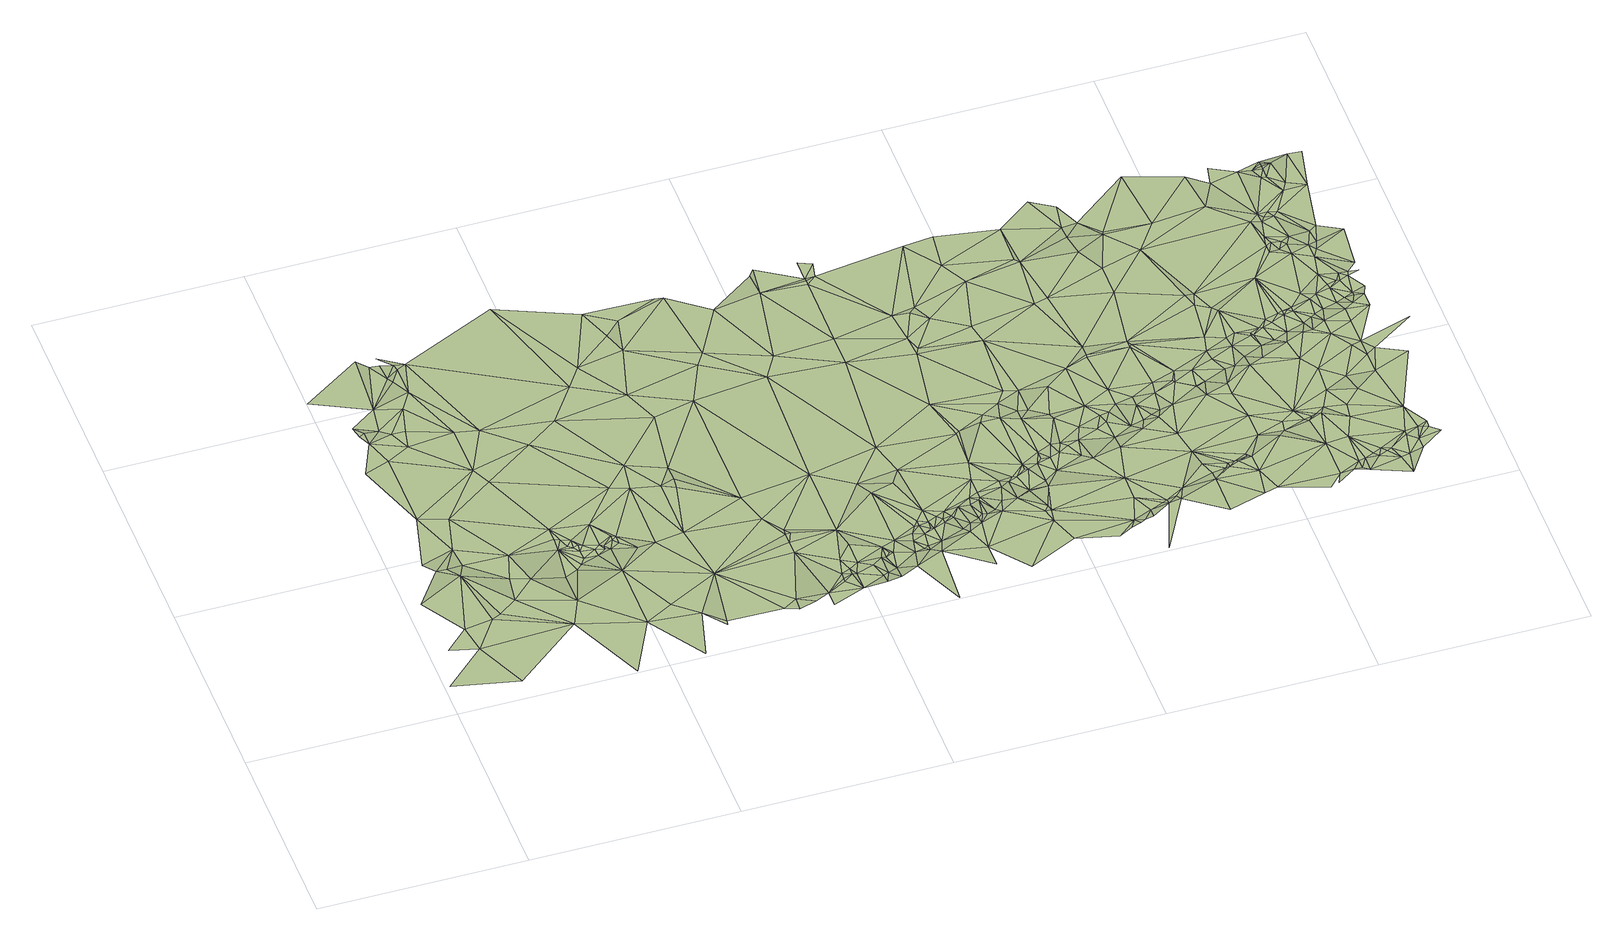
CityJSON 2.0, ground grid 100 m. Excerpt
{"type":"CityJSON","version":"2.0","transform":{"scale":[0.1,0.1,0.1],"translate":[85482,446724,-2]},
"CityObjects":{
"terrain1":{"type":"TINRelief","geometry":[{"type":"CompositeSurface","lod":"1","boundaries":[[[0,1,2]],[[3,4,1]],[[3,5,6]],[[7,3,1]],[[6,5,8]],[[7,5,3]],[[9,1,0]],[[8,5,10]],[[8,11,12]],[[7,13,5]],[[8,10,11]],[[9,7,1]],[[5,14,10]],[[15,12,11]],[[11,10,14]],[[16,5,13]],[[9,13,7]],[[17,14,5]],[[18,19,15]],[[16,17,5]],[[20,15,11]],[[9,16,13]],[[21,19,18]],[[22,11,14]],[[17,22,14]],[[20,11,22]],[[23,24,25]],[[24,21,25]],[[16,26,17]],[[27,23,25]],[[27,25,21]],[[21,18,28]],[[29,18,15]],[[29,15,20]],[[26,22,17]],[[9,30,16]],[[30,26,16]],[[31,27,21]],[[32,23,27]],[[31,21,28]],[[32,33,34]],[[28,18,29]],[[35,31,28]],[[36,20,22]],[[37,27,31]],[[38,22,26]],[[39,26,30]],[[37,32,27]],[[9,40,41]],[[35,37,31]],[[29,20,42]],[[9,41,30]],[[39,38,26]],[[42,20,36]],[[35,28,43]],[[39,30,44]],[[32,45,33]],[[38,46,22]],[[47,32,37]],[[36,22,46]],[[32,48,45]],[[43,28,29]],[[49,48,32]],[[35,43,37]],[[47,49,32]],[[39,44,38]],[[44,30,50]],[[44,51,38]],[[48,52,45]],[[43,47,37]],[[38,53,46]],[[30,41,50]],[[38,54,53]],[[51,55,38]],[[36,46,53]],[[38,56,54]],[[49,57,48]],[[58,52,48]],[[55,59,38]],[[38,59,56]],[[47,57,49]],[[36,53,60]],[[53,54,60]],[[44,50,51]],[[57,58,48]],[[60,54,56]],[[61,43,29]],[[51,62,55]],[[56,59,63]],[[60,56,63]],[[61,47,43]],[[47,64,57]],[[63,59,65]],[[60,63,65]],[[66,29,42]],[[64,67,58]],[[55,68,59]],[[64,58,57]],[[51,50,62]],[[68,65,59]],[[36,60,69]],[[62,68,55]],[[61,64,47]],[[60,65,69]],[[68,70,65]],[[50,41,71]],[[61,29,66]],[[62,72,68]],[[42,36,73]],[[65,70,69]],[[62,50,74]],[[41,75,76]],[[68,72,70]],[[62,74,72]],[[72,77,70]],[[41,76,71]],[[72,74,77]],[[70,77,78]],[[69,70,78]],[[74,79,77]],[[50,80,74]],[[36,69,73]],[[77,79,78]],[[74,81,79]],[[66,42,73]],[[69,78,82]],[[78,79,82]],[[79,81,82]],[[80,81,74]],[[80,82,81]],[[50,83,80]],[[84,50,71]],[[61,66,85]],[[80,83,82]],[[61,86,64]],[[69,82,87]],[[84,71,76]],[[88,76,89]],[[84,83,50]],[[84,76,88]],[[69,87,73]],[[83,87,82]],[[66,73,90]],[[61,85,86]],[[66,90,85]],[[91,83,84]],[[91,87,83]],[[84,88,92]],[[86,93,64]],[[90,73,87]],[[91,94,87]],[[90,87,94]],[[84,92,95]],[[91,96,94]],[[97,91,84]],[[98,85,90]],[[90,94,99]],[[95,92,100]],[[101,86,85]],[[94,96,102]],[[94,102,99]],[[103,84,95]],[[91,104,96]],[[86,105,93]],[[95,100,106]],[[98,90,99]],[[101,85,98]],[[107,84,103]],[[104,102,96]],[[97,84,108]],[[108,84,107]],[[101,105,86]],[[97,104,91]],[[104,99,102]],[[95,106,109]],[[103,95,109]],[[110,93,105]],[[101,111,105]],[[112,98,99]],[[113,114,109]],[[112,99,104]],[[103,109,115]],[[97,108,116]],[[108,107,117]],[[108,117,116]],[[118,109,119]],[[120,110,105]],[[115,109,118]],[[111,120,105]],[[101,98,112]],[[109,114,119]],[[103,115,121]],[[107,103,122]],[[118,119,123]],[[115,118,123]],[[107,122,117]],[[116,117,122]],[[123,119,114]],[[97,124,104]],[[115,123,125]],[[121,115,125]],[[103,121,122]],[[97,116,124]],[[123,114,126]],[[125,123,126]],[[127,111,101]],[[120,128,110]],[[121,125,129]],[[111,128,120]],[[125,126,129]],[[126,114,130]],[[127,101,112]],[[112,104,124]],[[121,129,131]],[[129,126,132]],[[121,131,122]],[[114,133,130]],[[116,122,124]],[[126,130,132]],[[129,132,134]],[[130,133,135]],[[131,129,136]],[[130,135,132]],[[137,110,128]],[[122,131,136]],[[133,138,135]],[[132,135,134]],[[111,139,128]],[[136,129,134]],[[127,140,111]],[[134,135,141]],[[135,138,141]],[[134,141,142]],[[136,134,142]],[[122,136,143]],[[136,142,144]],[[145,142,141]],[[140,139,111]],[[141,138,146]],[[144,142,145]],[[136,144,145]],[[122,147,124]],[[112,124,148]],[[127,112,148]],[[136,145,143]],[[145,141,149]],[[137,128,139]],[[122,143,150]],[[141,146,149]],[[145,149,143]],[[122,150,147]],[[127,148,140]],[[143,149,151]],[[146,152,149]],[[146,153,154]],[[143,151,155]],[[151,149,156]],[[143,155,157]],[[150,143,157]],[[146,154,152]],[[149,152,156]],[[151,156,158]],[[159,139,140]],[[124,147,160]],[[152,158,156]],[[155,151,161]],[[151,158,161]],[[155,162,157]],[[148,124,160]],[[150,157,163]],[[155,161,162]],[[150,164,147]],[[165,158,152]],[[140,148,166]],[[165,152,154]],[[163,157,162]],[[165,161,158]],[[159,140,166]],[[150,163,167]],[[168,162,161]],[[169,163,162]],[[165,170,161]],[[168,169,162]],[[170,168,161]],[[150,167,164]],[[164,171,147]],[[167,163,169]],[[170,169,168]],[[172,165,154]],[[147,171,160]],[[173,170,165]],[[174,169,170]],[[167,169,174]],[[175,174,170]],[[164,167,171]],[[175,170,173]],[[173,165,176]],[[154,177,178]],[[167,174,179]],[[172,154,178]],[[176,165,172]],[[175,179,174]],[[175,173,180]],[[175,180,179]],[[173,176,181]],[[173,181,180]],[[166,148,182]],[[159,166,183]],[[148,160,182]],[[179,180,184]],[[181,176,185]],[[176,172,185]],[[180,181,184]],[[186,171,167]],[[186,167,179]],[[172,178,187]],[[181,185,184]],[[172,187,185]],[[179,184,188]],[[184,185,189]],[[159,183,190]],[[185,187,189]],[[184,189,191]],[[192,160,171]],[[184,191,188]],[[193,189,187]],[[194,187,178]],[[166,195,183]],[[186,179,188]],[[193,191,189]],[[196,193,187]],[[166,182,195]],[[197,191,193]],[[197,188,191]],[[196,197,193]],[[196,187,194]],[[186,198,171]],[[199,188,197]],[[200,201,178]],[[199,202,188]],[[203,190,183]],[[196,204,197]],[[205,182,160]],[[186,188,202]],[[204,199,197]],[[196,194,204]],[[192,171,198]],[[194,178,201]],[[206,199,204]],[[194,206,204]],[[205,160,192]],[[207,202,199]],[[203,183,208]],[[186,202,209]],[[207,199,206]],[[195,210,183]],[[194,211,206]],[[186,209,198]],[[207,209,202]],[[212,201,200]],[[210,213,183]],[[213,208,183]],[[207,206,211]],[[194,214,211]],[[194,201,214]],[[215,195,182]],[[192,198,216]],[[207,217,209]],[[218,198,209]],[[207,211,217]],[[217,219,209]],[[205,192,216]],[[220,182,205]],[[219,218,209]],[[217,211,221]],[[198,222,216]],[[211,214,223]],[[217,221,219]],[[211,224,221]],[[211,223,224]],[[218,225,198]],[[210,226,213]],[[213,226,208]],[[214,201,227]],[[219,228,218]],[[229,210,195]],[[219,221,228]],[[214,227,223]],[[205,216,230]],[[225,222,198]],[[215,182,220]],[[231,232,208]],[[231,208,226]],[[218,228,225]],[[233,221,224]],[[228,221,234]],[[233,224,223]],[[233,223,227]],[[229,195,215]],[[229,226,210]],[[228,235,225]],[[216,222,230]],[[228,234,235]],[[236,234,221]],[[233,236,221]],[[225,235,234]],[[212,237,201]],[[227,201,237]],[[205,230,238]],[[239,225,234]],[[225,240,222]],[[239,234,236]],[[220,205,241]],[[222,240,230]],[[215,220,242]],[[233,243,236]],[[239,244,225]],[[244,240,225]],[[239,236,243]],[[212,245,237]],[[241,205,238]],[[239,246,244]],[[247,233,227]],[[230,240,238]],[[239,248,246]],[[229,215,249]],[[239,243,248]],[[250,215,242]],[[244,246,248]],[[244,251,240]],[[252,242,220]],[[229,253,226]],[[254,244,248]],[[255,238,240]],[[227,237,256]],[[250,249,215]],[[248,243,257]],[[229,249,258]],[[254,251,244]],[[255,240,251]],[[247,243,233]],[[245,259,237]],[[254,248,257]],[[247,227,256]],[[243,260,257]],[[252,220,241]],[[250,258,249]],[[255,251,261]],[[262,237,259]],[[254,257,263]],[[255,264,238]],[[250,242,265]],[[241,238,264]],[[254,266,251]],[[243,267,260]],[[257,268,263]],[[229,258,253]],[[262,269,237]],[[255,261,264]],[[251,270,261]],[[254,263,266]],[[257,260,268]],[[265,242,252]],[[247,267,243]],[[251,266,270]],[[269,271,237]],[[263,268,272]],[[256,237,271]],[[252,241,264]],[[260,272,268]],[[269,273,271]],[[260,267,272]],[[263,274,266]],[[263,272,274]],[[264,261,275]],[[276,258,250]],[[261,270,275]],[[256,271,277]],[[271,273,278]],[[247,256,279]],[[280,270,266]],[[276,250,265]],[[281,253,258]],[[282,272,267]],[[247,283,267]],[[256,277,279]],[[271,278,277]],[[284,274,272]],[[285,278,286]],[[280,266,274]],[[252,264,287]],[[280,275,270]],[[281,258,276]],[[282,267,283]],[[282,284,272]],[[277,278,279]],[[287,264,275]],[[247,279,288]],[[284,289,274]],[[279,278,290]],[[280,274,289]],[[285,290,278]],[[291,265,252]],[[282,292,284]],[[279,290,288]],[[284,292,289]],[[287,275,280]],[[281,293,253]],[[285,288,290]],[[247,294,283]],[[280,289,295]],[[282,283,296]],[[292,295,289]],[[282,297,292]],[[291,276,265]],[[247,288,294]],[[298,252,287]],[[280,295,299]],[[297,295,292]],[[287,280,300]],[[282,296,297]],[[285,301,288]],[[280,299,300]],[[297,299,295]],[[291,252,298]],[[302,281,276]],[[296,283,303]],[[285,304,301]],[[296,305,297]],[[306,287,300]],[[297,307,299]],[[283,294,303]],[[281,308,293]],[[306,309,287]],[[297,305,307]],[[310,288,301]],[[300,299,311]],[[312,288,310]],[[298,287,309]],[[312,294,288]],[[299,307,311]],[[296,313,305]],[[314,276,291]],[[307,305,315]],[[296,303,313]],[[305,313,315]],[[314,302,276]],[[302,308,281]],[[307,315,316]],[[301,304,317]],[[318,291,298]],[[300,311,319]],[[310,301,320]],[[315,313,316]],[[312,310,320]],[[311,307,321]],[[306,300,322]],[[312,323,294]],[[318,314,291]],[[307,316,321]],[[306,322,309]],[[320,301,324]],[[303,325,313]],[[298,309,326]],[[312,320,323]],[[313,325,316]],[[311,321,319]],[[322,300,319]],[[294,323,327]],[[324,301,328]],[[320,324,323]],[[316,325,321]],[[301,317,328]],[[314,308,302]],[[324,327,323]],[[294,327,329]],[[309,322,326]],[[324,330,327]],[[318,298,331]],[[303,294,332]],[[324,328,330]],[[303,333,325]],[[325,334,321]],[[321,335,319]],[[327,330,336]],[[317,337,328]],[[318,338,314]],[[298,326,331]],[[294,329,339]],[[327,336,329]],[[334,335,321]],[[330,328,340]],[[330,340,336]],[[322,319,341]],[[326,322,342]],[[341,319,335]],[[336,340,329]],[[322,341,342]],[[325,343,334]],[[344,308,314]],[[303,332,333]],[[334,341,335]],[[325,333,343]],[[294,339,332]],[[329,340,339]],[[318,331,345]],[[334,343,346]],[[318,345,338]],[[340,328,347]],[[334,348,341]],[[338,349,314]],[[334,346,348]],[[344,314,349]],[[326,342,350]],[[344,351,308]],[[343,352,346]],[[342,341,353]],[[343,333,352]],[[328,337,354]],[[340,347,339]],[[346,352,348]],[[333,355,352]],[[333,332,356]],[[341,348,353]],[[337,357,358]],[[333,356,355]],[[326,359,331]],[[348,352,360]],[[328,354,347]],[[342,353,350]],[[332,339,361]],[[339,347,362]],[[344,363,351]],[[352,355,360]],[[344,349,364]],[[354,337,358]],[[338,365,349]],[[339,362,361]],[[348,366,353]],[[348,360,366]],[[338,345,365]],[[326,350,367]],[[344,364,363]],[[332,368,356]],[[345,331,369]],[[349,365,364]],[[356,370,355]],[[326,367,359]],[[355,371,360]],[[332,361,368]],[[347,354,362]],[[366,360,371]],[[362,372,361]],[[370,371,355]],[[353,366,373]],[[374,358,375]],[[345,369,365]],[[368,370,356]],[[364,365,376]],[[369,331,359]],[[366,371,373]],[[353,377,350]],[[362,354,378]],[[362,378,372]],[[361,372,368]],[[353,373,377]],[[354,358,379]],[[374,379,358]],[[380,371,370]],[[373,371,380]],[[372,381,368]],[[372,378,381]],[[367,350,382]],[[383,350,377]],[[374,384,379]],[[374,385,384]],[[386,378,354]],[[376,365,387]],[[368,381,388]],[[373,389,377]],[[380,370,390]],[[364,376,391]],[[378,392,381]],[[383,382,350]],[[359,367,393]],[[394,354,379]],[[369,359,393]],[[379,384,395]],[[386,392,378]],[[384,385,395]],[[373,380,396]],[[369,387,365]],[[386,354,394]],[[381,392,388]],[[397,368,388]],[[367,382,393]],[[383,377,389]],[[373,398,389]],[[368,399,370]],[[394,379,395]],[[386,388,392]],[[380,390,396]],[[373,396,398]],[[386,397,388]],[[395,385,400]],[[394,395,401]],[[399,390,370]],[[402,368,397]],[[389,398,403]],[[395,400,401]],[[383,389,404]],[[386,394,405]],[[389,403,404]],[[386,405,397]],[[398,396,406]],[[376,387,391]],[[394,401,407]],[[398,406,403]],[[385,408,400]],[[402,409,368]],[[410,396,390]],[[407,401,400]],[[403,406,404]],[[368,409,399]],[[406,396,411]],[[385,412,408]],[[407,400,413]],[[414,393,382]],[[383,404,415]],[[397,405,416]],[[406,417,404]],[[399,410,390]],[[402,397,416]],[[414,382,383]],[[406,411,417]],[[400,408,413]],[[410,411,396]],[[407,413,418]],[[394,407,419]],[[394,419,405]],[[415,404,417]],[[413,408,418]],[[369,393,420]],[[369,421,387]],[[422,417,411]],[[408,412,423]],[[414,383,415]],[[415,417,424]],[[418,408,423]],[[410,422,411]],[[419,407,418]],[[402,416,425]],[[422,424,417]],[[402,426,409]],[[399,427,410]],[[428,415,424]],[[418,423,429]],[[412,430,423]],[[405,431,416]],[[402,425,426]],[[410,427,422]],[[432,424,422]],[[419,418,429]],[[399,409,433]],[[428,424,432]],[[414,415,428]],[[391,387,434]],[[405,419,431]],[[423,435,429]],[[436,393,414]],[[425,416,431]],[[423,430,435]],[[428,432,437]],[[432,422,438]],[[399,433,427]],[[422,427,438]],[[414,428,437]],[[437,432,439]],[[426,440,409]],[[369,420,421]],[[419,429,441]],[[442,439,432]],[[437,439,443]],[[441,429,435]],[[414,437,443]],[[442,432,438]],[[427,444,438]],[[425,445,426]],[[387,421,434]],[[443,439,442]],[[427,433,444]],[[409,440,433]],[[419,441,431]],[[436,420,393]],[[430,446,435]],[[441,435,447]],[[438,444,448]],[[442,438,448]],[[425,431,445]],[[414,443,449]],[[447,435,450]],[[443,442,451]],[[442,448,452]],[[444,453,448]],[[444,433,453]],[[426,445,454]],[[441,447,455]],[[431,441,455]],[[450,435,446]],[[426,454,440]],[[447,450,455]],[[442,452,451]],[[448,453,452]],[[443,451,449]],[[436,414,456]],[[452,453,457]],[[433,440,458]],[[414,449,459]],[[451,452,457]],[[453,433,460]],[[414,459,456]],[[440,454,458]],[[445,461,454]],[[451,462,449]],[[421,463,434]],[[433,458,460]],[[451,457,462]],[[445,431,464]],[[453,465,457]],[[458,454,461]],[[453,460,465]],[[436,456,466]],[[462,457,467]],[[449,462,468]],[[469,463,421]],[[420,469,421]],[[436,466,470]],[[466,456,471]],[[436,470,420]],[[445,464,461]],[[467,457,465]],[[456,459,471]],[[459,449,468]],[[470,466,472]],[[470,473,420]],[[466,471,472]],[[474,462,467]],[[475,462,474]],[[475,468,462]],[[460,458,476]],[[477,471,459]],[[477,472,471]],[[420,473,469]],[[470,472,478]],[[467,465,479]],[[470,478,473]],[[474,467,480]],[[460,476,465]],[[467,479,480]],[[481,469,473]],[[477,478,472]],[[458,461,482]],[[483,463,484]],[[469,484,463]],[[459,468,485]],[[475,474,486]],[[475,486,468]],[[487,469,481]],[[477,459,488]],[[489,481,473]],[[465,476,479]],[[474,480,490]],[[478,489,473]],[[491,480,479]],[[474,492,486]],[[477,488,478]],[[489,487,481]],[[459,485,488]],[[474,490,492]],[[468,486,493]],[[485,468,493]],[[490,480,491]],[[491,479,494]],[[495,487,489]],[[492,493,486]],[[494,479,476]],[[478,496,489]],[[490,491,494]],[[488,485,497]],[[498,469,487]],[[499,484,469]],[[492,490,500]],[[478,488,496]],[[492,500,493]],[[485,493,501]],[[495,489,496]],[[488,497,502]],[[490,494,503]],[[490,503,500]],[[498,487,495]],[[493,500,501]],[[485,504,497]],[[488,502,496]],[[498,499,469]],[[485,501,504]],[[499,505,484]],[[495,496,506]],[[500,507,501]],[[506,496,502]],[[508,484,505]],[[509,502,497]],[[499,510,505]],[[498,511,499]],[[511,510,499]],[[512,505,510]],[[509,497,504]],[[513,505,512]],[[508,505,513]],[[495,506,514]],[[506,502,509]],[[498,495,514]],[[498,515,511]],[[511,516,510]],[[516,512,510]],[[516,513,512]],[[511,515,516]],[[516,508,513]],[[498,514,515]],[[516,517,508]],[[515,517,516]],[[514,517,515]],[[514,518,517]]]}]}
},
"vertices":[
[337,100,20],[225,360,19],[22,170,19],[200,500,21],[87,390,23],[290,830,27],[66,710,25],[336,520,22],[201,900,19],[675,380,19],[245,890,25],[312,1010,19],[154,960,15],[381,540,25],[323,900,19],[225,1250,15],[472,610,21],[494,750,18],[224,1650,15],[103,1600,19],[360,1200,19],[180,1780,18],[539,900,15],[142,1900,15],[155,1840,16],[177,1850,21],[584,720,19],[247,1850,14],[337,1710,15],[562,1470,19],[736,520,19],[292,1810,16],[269,1990,12],[291,2310,15],[3,2120,14],[359,1810,14],[764,1000,18],[393,1950,17],[762,870,8],[740,690,8],[848,0,20],[988,290,18],[607,1380,15],[560,1730,19],[804,720,8],[338,2260,12],[764,930,18],[451,2040,20],[391,2160,13],[406,2130,17],[988,640,19],[832,750,7],[383,2250,17],[787,920,17],[809,880,8],[854,780,8],[831,860,8],[452,2200,15],[442,2230,18],[853,830,8],[833,900,17],[674,1710,17],[922,780,7],[853,860,19],[495,2220,19],[871,850,20],[852,1550,18],[387,2300,13],[920,820,8],[944,970,22],[944,830,19],[1123,360,21],[966,810,8],[1102,1170,19],[988,800,8],[1170,10,19],[1238,270,17],[966,830,8],[1011,870,20],[1012,850,12],[1101,760,20],[1032,820,14],[1032,860,20],[1187,770,16],[1372,490,20],[1011,1660,18],[1144,1850,18],[1192,1140,16],[1327,180,22],[1324,160,18],[1214,1290,16],[1326,790,18],[1597,180,18],[969,2440,18],[1326,1110,18],[1664,220,19],[1389,1080,17],[1685,760,20],[1440,1540,18],[1394,1210,17],[1664,160,10],[1371,1720,17],[1394,1130,21],[1754,510,17],[1641,920,18],[1218,1960,14],[1752,190,8],[1754,580,16],[1752,630,22],[1819,220,8],[1347,2280,17],[1446,2000,16],[1641,1590,16],[1822,140,8],[1979,200,9],[1912,310,17],[1755,660,20],[1776,630,24],[1911,280,14],[1913,270,7],[1408,2110,19],[1933,400,17],[1980,590,16],[1957,300,14],[1980,970,18],[1956,330,18],[1979,300,10],[1732,1800,19],[1486,2190,15],[2001,360,18],[2090,250,8],[2001,480,21],[2067,330,9],[2092,200,17],[2115,360,12],[2114,260,10],[2137,420,18],[1686,2270,18],[2160,210,18],[1725,2260,21],[1778,1870,16],[2160,280,8],[2137,360,7],[2203,440,18],[2158,380,13],[2178,380,8],[2248,250,18],[2160,840,20],[2001,1630,19],[2271,350,8],[2205,770,16],[2284,420,9],[2339,340,13],[2362,0,16],[2383,310,18],[2293,460,16],[2316,360,8],[2316,500,18],[2339,370,9],[1915,2120,15],[2317,1040,18],[2349,450,8],[2337,500,17],[2339,530,17],[2316,800,16],[2405,380,8],[2070,1750,18],[2385,590,16],[2385,470,12],[2385,510,17],[2401,470,8],[2361,870,20],[2542,390,17],[2456,490,8],[2429,530,17],[2453,510,13],[2520,420,12],[2587,150,21],[2587,270,18],[2473,550,18],[2497,520,11],[2506,510,8],[2362,1610,17],[2146,2160,16],[2542,560,15],[2564,450,9],[2653,710,17],[2610,430,15],[2608,600,17],[2609,470,8],[2134,2270,21],[2601,560,10],[2685,1010,18],[2632,490,8],[2721,470,17],[2362,1770,19],[2653,480,11],[2647,580,8],[2677,820,15],[2655,590,12],[2735,90,15],[2919,340,17],[2654,620,17],[2161,2310,17],[2697,500,8],[2631,1230,17],[2742,540,14],[2767,620,18],[2363,2180,19],[2767,660,18],[2365,2140,19],[2812,530,18],[2968,200,17],[2364,2160,24],[2903,410,18],[2675,1670,17],[2700,1020,21],[2808,650,13],[2834,670,14],[2812,650,10],[2684,1560,17],[2880,570,9],[2810,1050,14],[2925,440,17],[2879,560,13],[2902,730,17],[2411,2180,19],[2928,400,24],[2855,670,9],[2655,1830,18],[2833,1090,19],[2429,2260,18],[2365,2290,17],[2968,560,17],[2921,700,9],[2902,700,14],[2969,600,12],[3262,230,16],[2923,1140,19],[2970,720,11],[2902,1050,15],[2970,1210,17],[2698,1590,20],[3037,650,10],[2992,780,18],[3170,150,17],[2992,740,14],[3307,500,17],[3036,740,9],[2737,1820,21],[2812,1760,17],[2991,1010,18],[2991,1550,16],[2844,2240,21],[3060,810,19],[2993,1070,14],[3307,370,16],[3087,760,8],[2768,1850,18],[3234,180,22],[3172,710,10],[3037,1060,14],[3285,200,21],[3105,810,17],[3037,1190,19],[2970,1650,19],[3127,970,19],[3216,670,17],[3135,790,9],[3306,210,22],[3119,1000,16],[3352,270,15],[3192,810,8],[3351,220,22],[3217,880,18],[3172,1180,13],[3041,1940,15],[3418,300,14],[3442,280,21],[3441,310,14],[3285,1000,18],[2969,2070,19],[3350,770,12],[3352,700,17],[3296,850,9],[3502,290,21],[3352,10,16],[3284,1260,17],[3530,360,15],[3330,920,18],[3489,320,14],[3284,1700,18],[3348,880,11],[2993,2260,17],[3645,570,18],[3375,930,18],[3486,780,17],[3442,820,9],[3398,1370,16],[3419,970,18],[3418,1070,19],[3689,360,22],[3287,2000,21],[3622,700,18],[3689,160,16],[3508,840,10],[3396,1300,16],[3508,940,12],[3294,2210,17],[3397,1310,20],[3689,410,16],[3507,990,17],[3665,480,14],[3577,830,16],[3309,1980,18],[3552,860,11],[3600,880,8],[3869,210,17],[3351,1720,17],[3622,1050,18],[3757,420,17],[3613,990,9],[3599,1300,18],[3776,450,16],[3774,420,22],[3664,890,13],[3599,1340,17],[3809,450,16],[3891,350,22],[3869,480,15],[3823,440,22],[3644,1660,17],[3959,710,17],[3824,900,17],[3721,1030,9],[3712,1040,12],[3869,460,19],[3937,230,17],[3578,1960,17],[3959,580,15],[3889,450,21],[3735,1090,18],[3609,1310,21],[3801,970,13],[3555,2130,18],[3643,1820,22],[3801,970,8],[4051,540,21],[3818,1080,10],[3557,2060,22],[3936,1260,16],[3466,2340,16],[3847,990,9],[3915,1170,17],[4229,430,15],[3937,940,16],[3934,870,17],[4162,150,19],[4227,220,21],[3937,1540,19],[3959,1040,8],[4093,630,14],[4082,570,14],[3578,2270,17],[3632,2140,17],[3715,2030,22],[3925,1120,9],[3960,1470,16],[4160,680,14],[3842,1880,21],[4070,1020,17],[4005,1040,13],[4189,610,15],[4036,1170,11],[4297,230,18],[4207,170,15],[3723,2050,17],[4027,1220,17],[4206,590,21],[4333,270,20],[4068,1090,8],[4228,620,15],[4027,1430,14],[4049,1400,19],[4335,230,15],[4365,210,14],[4272,620,21],[3947,2030,18],[4252,630,15],[4071,1240,17],[4139,1050,16],[3913,2360,18],[4252,620,22],[3980,1540,16],[4340,440,16],[4365,280,20],[4160,1130,11],[4295,660,14],[4139,1210,9],[4295,990,17],[4432,280,15],[4409,300,20],[4342,760,14],[4140,1220,13],[4185,1240,13],[4387,560,18],[4150,1210,9],[4452,320,21],[4521,240,15],[4352,900,19],[4274,1110,16],[4229,1150,8],[4544,130,19],[4477,300,15],[4271,1550,17],[4229,1280,16],[4400,640,15],[4205,1240,9],[4499,310,16],[4589,390,20],[4366,1900,19],[4209,2060,17],[4297,1180,10],[4566,250,15],[4254,1260,9],[4477,720,19],[4455,820,14],[4364,1150,16],[4296,1300,15],[4590,370,17],[4635,270,16],[4634,550,16],[4320,1290,9],[4477,1100,17],[4182,2270,19],[4634,330,15],[4386,1730,18],[4319,1310,15],[4387,1210,10],[4342,1310,13],[4544,1000,15],[4654,400,21],[4366,1300,9],[4365,1320,14],[4410,1150,16],[4590,810,15],[4747,350,15],[4677,400,14],[4432,1240,8],[4431,1390,18],[4702,390,14],[4462,1350,10],[4454,1250,8],[4477,1190,16],[4589,920,15],[4702,420,21],[4386,1690,18],[4497,1270,9],[4590,1010,19],[4477,1650,16],[4589,1150,16],[4634,950,19],[4497,1370,13],[4276,2190,22],[4768,880,18],[4590,1230,17],[4410,1740,22],[4567,1290,11],[4545,1480,18],[4410,1930,25],[4393,1780,25],[4432,1690,19],[4455,1730,25],[4415,1880,23],[4571,1390,10],[4565,1410,15],[4702,1220,18],[4475,1710,22],[4497,1750,25],[4634,1260,17],[4611,1310,10],[4433,1910,21],[4846,1090,19],[4298,2290,19],[4412,2220,24],[4567,1600,16],[4612,1420,15],[4456,1930,25],[4567,1680,15],[4478,1900,22],[4656,1330,10],[4657,1310,13],[4628,1420,10],[4634,1460,18],[4703,1300,17],[4501,1920,26],[4597,1760,20],[4590,1640,20],[4568,2040,27],[4500,2150,29],[4672,1440,11],[4679,1460,16],[4607,1690,16],[4722,1350,11],[4724,1500,20],[4478,2210,25],[4635,1780,24],[4731,1460,10],[4523,2250,26],[4747,1720,24],[4524,2190,36],[4523,2140,33],[4523,2210,34],[4525,2230,30],[4681,2040,29],[4591,2080,31],[4568,2220,34],[4659,2260,27],[4726,2250,30]
]}
